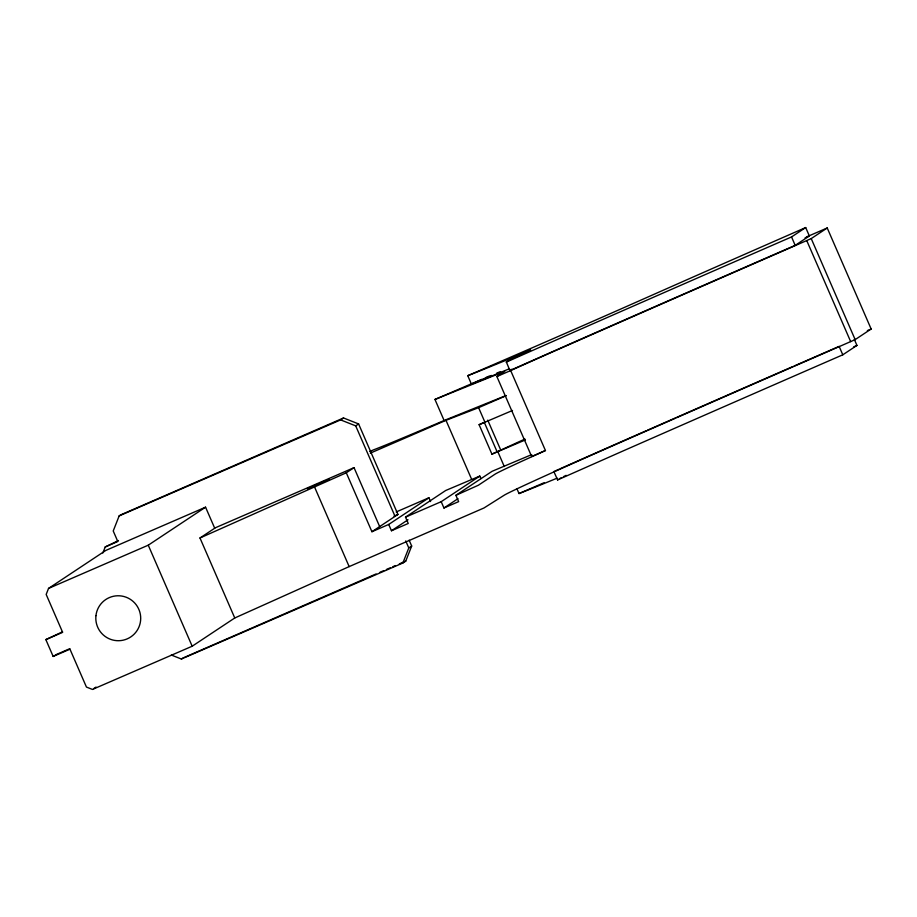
<?xml version="1.0" encoding="UTF-8"?>
<svg xmlns="http://www.w3.org/2000/svg" width="917" height="917" viewBox="0 0 917 917"><rect width="100%" height="100%" fill="white"/><g stroke="black" fill="none" stroke-linecap="round" stroke-linejoin="round"><path stroke-width="1.38" d="M214.716 528.226L205.557 507.181L105.845 550.406L48.544 588.416L46.171 594.445L62.643 632.34L45.85 639.619L53.175 656.457L69.967 649.179L86.439 687.062L92.468 689.446L192.18 646.221L234.763 617.978L349.159 566.603L483.993 507.972L504.063 495.306A174.104 2.43 -23.5 0 1 593.929 454.053A1016.976 14.202 -23.5 0 1 825.311 352.69L855.16 339.622L871.15 329.008L827.226 227.978L807.075 236.689M102.842 552.997L105.214 546.968L118.465 540.549M379.661 526.587L354.042 467.647L346.294 472.782L371.924 531.722L397.955 514.448L358.604 423.941L343.531 417.969L120.677 514.895L119.153 515.904L113.227 530.977L117.8 541.5L105.214 546.968M171.33 655.047L181.383 659.025L402.861 563.015L408.787 547.942L411.676 546.016L409.142 540.17M402.861 563.015L405.761 561.101L411.676 546.016M467.762 375.683L489.036 366.513A280.063 3.909 -23.5 0 0 622.322 308.341L658.234 292.443A606.057 8.459 -23.5 0 1 801.424 229.422L805.699 227.554L809.356 235.967L795.199 245.366L780.184 251.9A1035.339 14.454 -23.5 0 0 573.297 342.477L509.921 370.537L506.344 361.997A207.506 2.9 -23.5 0 1 521.739 354.203L530.702 349.985L515.446 356.335A285.772 3.989 -23.5 0 1 469.126 375.156L467.762 375.683L471.418 384.108L472.794 383.581A285.772 3.989 -23.5 0 0 509.508 368.726M509.921 370.537L510.012 370.422A207.506 2.9 -23.5 0 1 511.915 369.264M558.866 469.309L553.845 471.567L557.593 479.866A207.506 2.9 -23.5 0 1 558.304 479.396M48.544 588.416L148.256 545.191L205.557 507.181M119.153 515.904L340.631 419.894L343.531 417.969M340.631 419.894L355.704 425.866L358.604 423.941M45.85 639.619L62.505 631.836M234.763 617.978L199.986 537.992L215.472 527.722L354.042 467.647M53.175 656.457L54.802 655.38M827.226 227.978L811.224 238.592L781.387 251.659A1016.976 14.202 -23.5 0 0 549.994 353.022A174.104 2.43 -23.5 0 0 515.102 368.577L510.677 370.56L545.443 450.534L531.654 456.517L496.876 376.543L504.808 371.282L434.956 399.457L444.115 420.502L506.046 395.525M93.66 688.656L96.056 687.074M506.253 362.112L569.629 334.052A1035.339 14.454 -23.5 0 1 776.516 243.486L791.543 236.941L805.699 227.554M181.383 659.025L182.907 658.016M497.14 451.886L484.325 422.416L479.11 424.686L491.925 454.144L524.925 439.06M371.924 531.722L388.716 524.444L428.915 497.771L430.566 501.565M388.716 524.444L391.456 530.748L408.26 523.469L405.509 517.154L445.708 490.492L479.797 476.083L480.898 478.605M391.456 530.748L408.019 519.767M405.509 517.154L441.203 501.691L479.797 476.083M441.203 501.691L443.943 507.995L458.649 501.633L455.898 495.318L492.085 471.304L531.711 454.603M443.943 507.995L457.984 498.688M376.073 573.962L184.225 657.455M557.502 479.981L620.889 451.921A1035.339 14.454 -23.5 0 1 827.764 361.355L842.792 354.81L856.948 345.422L854.335 339.405M545.443 450.534L522.094 461.148A174.104 2.43 -23.5 0 0 494.916 474.261L478.422 485.208L455.898 495.318M199.986 537.992L346.294 472.782M560.127 468.747L617.221 443.507A1035.339 14.454 -23.5 0 1 646.187 430.772M805.092 237.835L809.356 235.967M853.75 346.821L856.948 345.422M496.876 376.543L510.677 370.56M369.746 451.508L373.666 449.811A140.989 1.972 -23.5 0 0 444.115 420.502M370.342 453.124L445.994 420.33L478.605 407.664L506.104 395.743M479.11 424.686L512.511 410.472M491.925 454.144L525.338 439.931M55.605 654.841L69.818 648.674M396.201 511.95L428.915 497.771M394.012 516.156L397.955 514.448M379.936 572.288L383.81 570.615M386.401 569.491L390.264 567.806M392.854 566.695L395.433 565.571M399.308 563.898L405.761 561.101M481.734 379.374L434.956 399.457M485.46 377.77L489.162 376.165M471.418 384.108L491.501 375.454M516.913 488.738L519.011 493.552L540.285 484.382A280.063 3.909 -23.5 0 0 544.113 482.732M867.344 330.613L871.15 329.008M519.011 493.552L520.375 493.025A285.772 3.989 -23.5 0 0 557.1 478.17M811.224 238.592L855.16 339.622M806.754 240.609L850.678 341.64M791.543 236.941L795.199 245.366M842.792 354.81L839.124 346.385L824.108 352.93A1035.339 14.454 -23.5 0 0 794.111 366.021M487.741 420.158L500.556 449.628M497.885 451.829L504.27 466.501M478.605 407.664L485.013 422.393M445.994 420.33L471.613 479.259M355.704 425.866L395.055 516.374M405.738 540.927L408.787 547.942M314.382 486.618L349.159 566.603M148.256 545.191L192.18 646.221M500.361 371.614A280.063 3.909 -23.5 0 1 496.521 373.276M647.448 430.222A1035.339 14.454 -23.5 0 1 675.393 417.957M676.666 417.395A1035.339 14.454 -23.5 0 1 704.818 405.062M706.101 404.5A1035.339 14.454 -23.5 0 1 792.804 366.582M559.508 478.708A207.506 2.9 -23.5 0 1 561.215 477.803M563.428 476.691A207.506 2.9 -23.5 0 1 566.133 475.35M307.917 488.486L307.333 488.784L329.169 479.316L307.917 488.486M95.953 615.639A22.489 22.421 56.4 0 0 127.234 638.862A22.489 22.421 56.4 0 0 131.589 600.199A22.489 22.421 56.4 0 0 95.953 615.639"/></g></svg>
